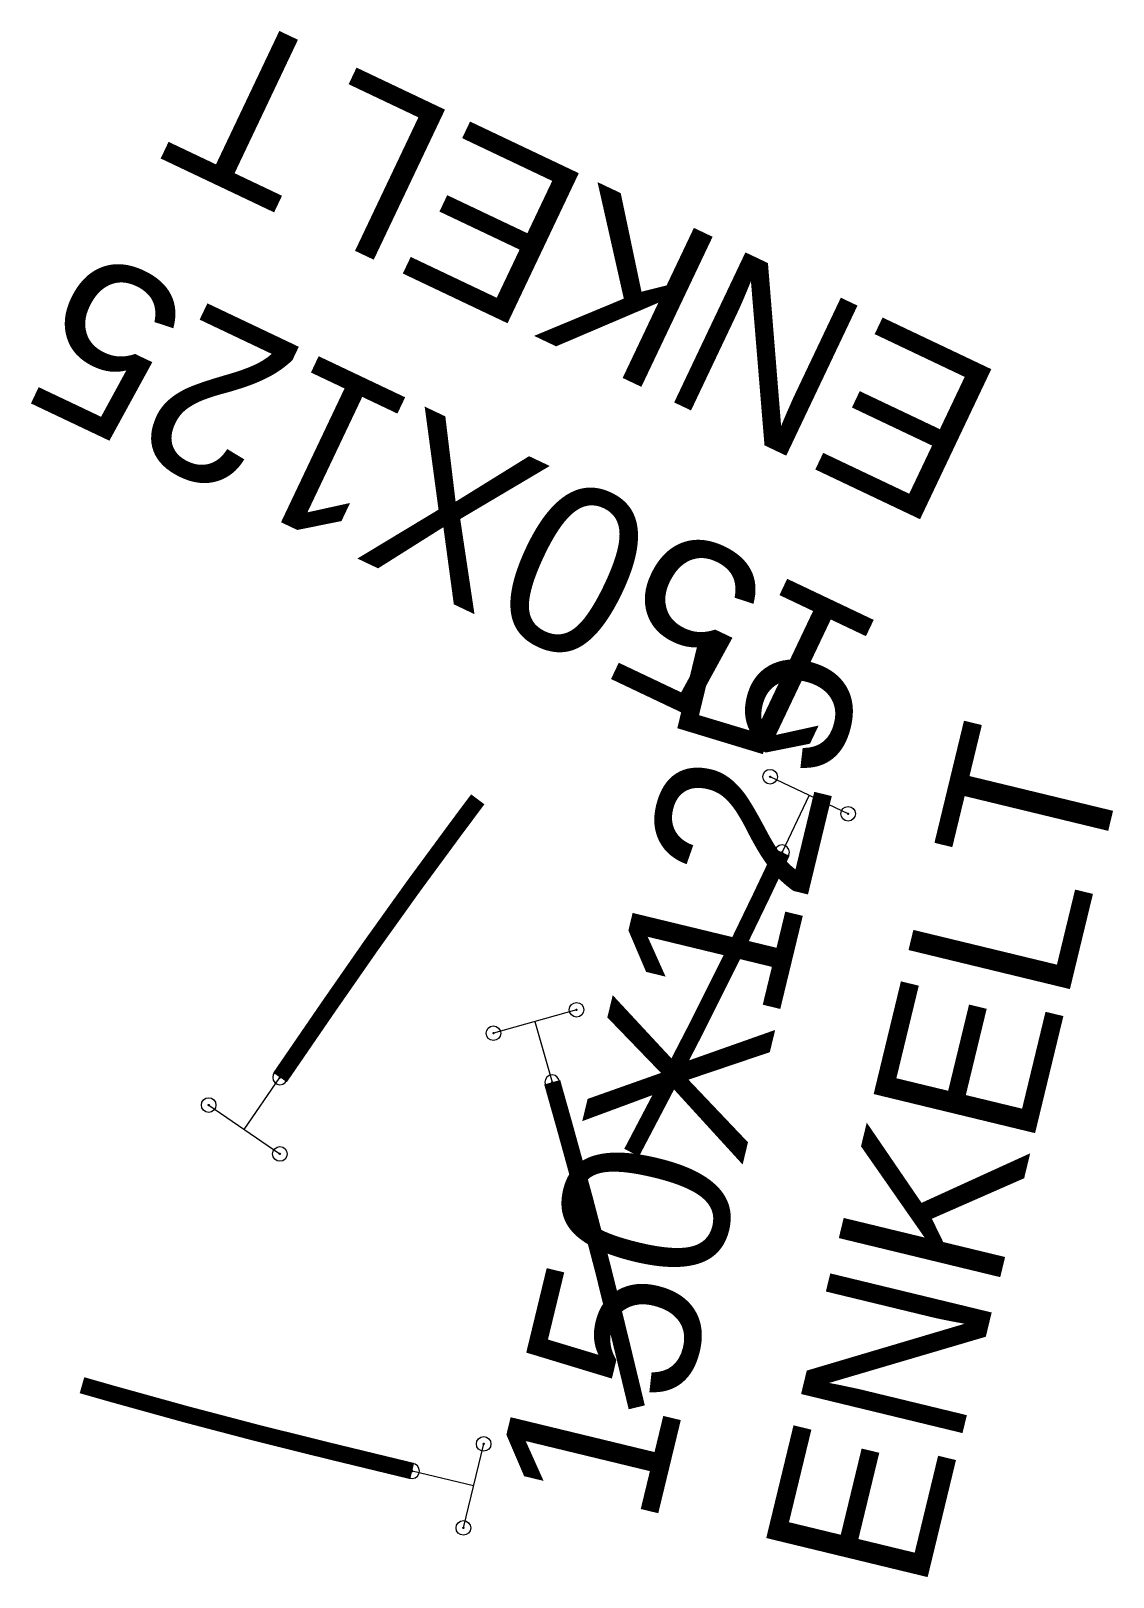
# Model space of a CAD drawing. Header units: metres. Extents: x 3.9 to 20.2, y 9.1 to 32.4.
import ezdxf
from ezdxf.enums import TextEntityAlignment as Align

# ---------------------------------------------------------------- set-up
doc = ezdxf.new("R2018")
doc.units = ezdxf.units.M
doc.layers.add('FJV-FREM-DN125', color=1, linetype='Continuous')
doc.layers.add('FJV-RETUR-DN125', color=5, linetype='Continuous')
doc.layers.add('KOMPONENT', color=7, linetype='Continuous', lineweight=20)
doc.layers.add('Nonplot', color=3, linetype='Continuous', plot=False)
doc.styles.get("Standard").update_dxf_attribs({"font": 'arial.ttf'})

# ---------------------------------------------------------------- blocks, each defined once
blk = doc.blocks.new('MuffeIntern')
blk.add_point((0, 0))
at = {"layer": 'KOMPONENT'}
for radius in [0.11, 0.0085]:
    blk.add_circle((0, 0), radius, dxfattribs=at)
blk = doc.blocks.new('MuffeIntern-MAIN')
blk.add_point((0, 0))
at = {"color": 0}
blk.add_blockref('MuffeIntern', (0, 0), dxfattribs=at)
blk = doc.blocks.new('MuffeIntern-BRANCH')
at = {"color": 0}
blk.add_blockref('MuffeIntern', (0, 0), dxfattribs=at)
blk = doc.blocks.new('*U4')
at = {"layer": 'KOMPONENT', "color": 0}
for p, q in [((0, 0), (0, 0.95)), ((-0.65, 0), (0.65, 0))]:
    blk.add_line(p, q, dxfattribs=at)
at = {"color": 0, "xscale": -1, "rotation": 180}
blk.add_blockref('MuffeIntern-BRANCH', (0, 0.95), dxfattribs=at)
at = {"color": 0}
for p in [(-0.65, 0), (0.65, 0)]:
    blk.add_blockref('MuffeIntern-MAIN', p, dxfattribs=at)
at = {"layer": 'Nonplot', "color": 0, "lineweight": 30, "flags": 104}
blk.add_attdef('TYPE', text='', height=0.25, dxfattribs=at).set_placement((0, -0.3), align=Align.TOP_CENTER)

msp = doc.modelspace()

# ---------------------------------------------------------------- linework, layer by layer
at = {"layer": 'FJV-FREM-DN125', "const_width": 0.25}
for points in [[(10.642, 20.798), (10.336, 20.389, 0.009916), (8.397, 17.68), (7.665, 16.613)], [(4.684, 11.982), (5.175, 11.842, 0.009916), (8.397, 10.995), (9.655, 10.69)]]:
    msp.add_lwpolyline(points, format="xyb", dxfattribs=at)
at = {"layer": 'FJV-RETUR-DN125', "const_width": 0.25}
for points in [[(15.222, 20.002), (14.921, 19.366, -0.009916), (13.432, 16.386), (12.958, 15.482)], [(11.762, 16.541), (11.953, 15.864, -0.009916), (12.796, 12.641), (13.035, 11.649)]]:
    msp.add_lwpolyline(points, format="xyb", dxfattribs=at)

# ---------------------------------------------------------------- block references
at = {"color": 0}
ref = msp.add_blockref('*U4', (15.63, 20.86), dxfattribs=dict(at, rotation=154.5953287617454))
lines = msp.add_mtext('150X125\\PENKELT', dxfattribs={"layer": 'Nonplot', "color": 0, "insert": (15.759, 21.131), "char_height": 2.5, "attachment_point": 1, "rotation": 154.5953})
ref.add_attrib('TYPE', '', (15.759, 21.131)).embed_mtext(lines)
ref = msp.add_blockref('*U4', (10.578, 10.467), dxfattribs=dict(at, rotation=76.39554689847648))
lines = msp.add_mtext('150X125\\PENKELT', dxfattribs={"layer": 'Nonplot', "color": 0, "insert": (10.869, 10.396), "char_height": 2.5, "attachment_point": 1, "rotation": 76.3955})
ref.add_attrib('TYPE', '', (10.869, 10.396), dxfattribs={"flags": 38}).embed_mtext(lines)
for p, rotation in [((11.503, 17.455), 195.7970113300083), ((7.127, 15.83), 325.5344532944903)]:
    msp.add_blockref('*U4', p, dxfattribs=dict(at, rotation=rotation))

doc.saveas('drawing.dxf')
